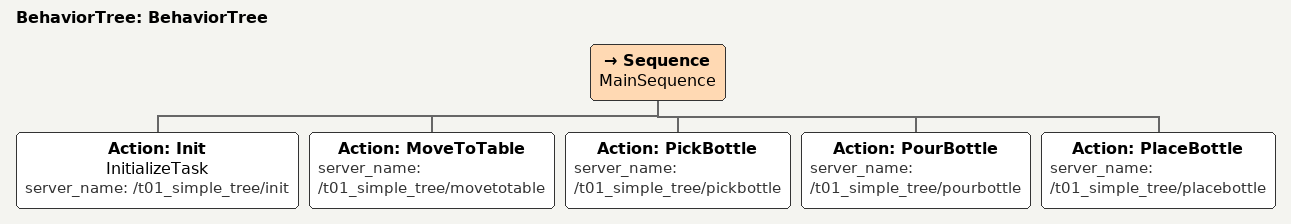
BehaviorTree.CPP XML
<?xml version="1.0"?>
<root main_tree_to_execute="BehaviorTree">
    <BehaviorTree ID="BehaviorTree">
        <Sequence name="MainSequence">
            <Action ID="Init" name="InitializeTask" server_name="/t01_simple_tree/init"/>
            <Action ID="MoveToTable" server_name="/t01_simple_tree/movetotable"/>
            <Action ID="PickBottle" server_name="/t01_simple_tree/pickbottle"/>
            <Action ID="PourBottle" server_name="/t01_simple_tree/pourbottle"/>
            <Action ID="PlaceBottle" server_name="/t01_simple_tree/placebottle"/>
        </Sequence>
    </BehaviorTree>
</root>
